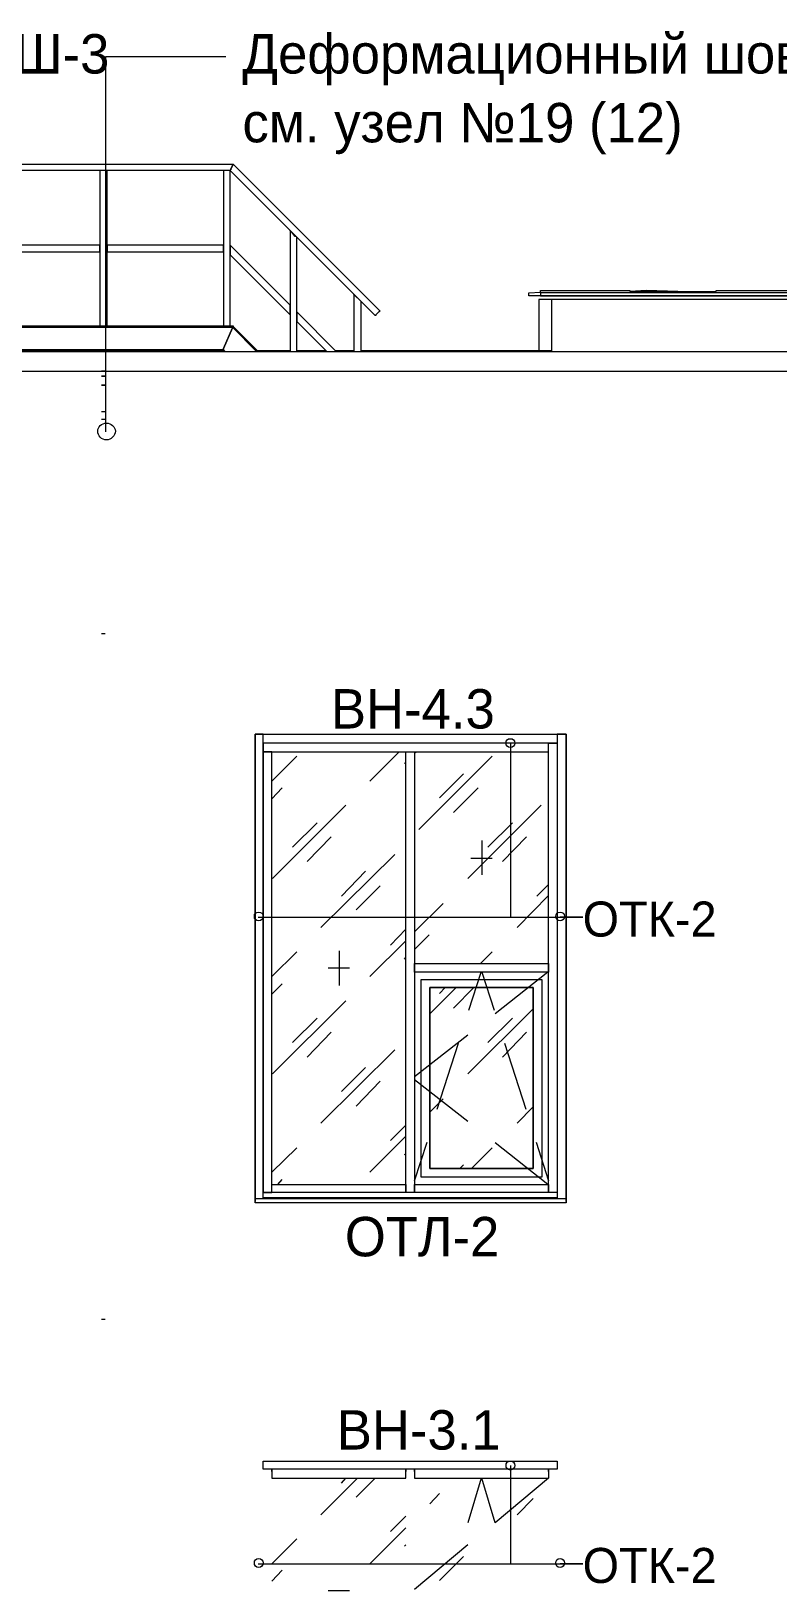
# Model space of a CAD drawing. Header units: millimetres. Extents: x 2294 to 908349, y -83289 to 219220.
# Drawn here: x 416032 to 420493, y -78043 to -68730 of the extents above; entities that cross this region are included whole.
import ezdxf

# ---------------------------------------------------------------- set-up
doc = ezdxf.new("R2010")
doc.units = ezdxf.units.MM
doc.layers.add('PDF _Геометрия', color=7, linetype='Continuous')
doc.layers.add('PDF _Текст', color=7, linetype='Continuous')

msp = doc.modelspace()

# ---------------------------------------------------------------- linework, layer by layer
at = {"layer": 'PDF _Геометрия', "lineweight": 9}
for points in [[(416478.1607614337, -71123.1944200676), (416478.1607614337, -68880.57689450867), (417195.0989176808, -68880.57689450867)], [(418091.2716131574, -70423.74256022647), (418091.2716131574, -70428.11413438711), (418086.9000389492, -70428.11413438711), (417221.3283624584, -69562.54245784879), (415708.7637156313, -69562.54245784879), (415704.3921415182, -69562.54245784879), (415704.3921415182, -69558.17088368721), (415704.3921415182, -69553.79930957407), (415691.2774190819, -69531.94143895805), (415691.2774190819, -69527.5698648449), (415691.2774190819, -69523.19829073083), (414812.5910202498, -70401.88468961045), (414816.9625943629, -70406.25626372453), (414834.4488908174, -70423.74256022647)], [(414816.9625943629, -70406.25626372453), (414834.4488908174, -70423.74256022647), (414838.8204649305, -70428.11413438711), (415708.7637156313, -69562.54245784879), (415704.3921415182, -69562.54245784879), (415704.3921415182, -69558.17088368721), (415704.3921415182, -69553.79930957407), (415691.2774190819, -69531.94143895805), (415691.2774190819, -69527.5698648449), (415691.2774190819, -69523.19829073083), (417238.8146590078, -69523.19829073083), (418117.50105784, -70401.88468961045), (418113.1294837268, -70401.88468961045), (418113.1294837268, -70406.25626372453), (418108.7579097068, -70406.25626372453), (418091.2716131574, -70423.74256022647), (418108.7579097068, -70406.25626372453)], [(416486.9039096599, -70493.68774623424), (416486.9039096599, -69562.54245784879), (416482.5323356418, -69562.54245784879), (416478.1607614337, -69562.54245784879), (416451.9313166561, -69562.54245784879), (416447.5597425429, -69562.54245784879), (416443.1881685229, -69562.54245784879), (416443.1881685229, -70493.68774623424)], [(417221.3283624584, -70493.68774623424), (417221.3283624584, -69562.54245784879), (417216.9567884384, -69562.54245784879), (417212.5852142302, -69562.54245784879), (417186.3557694545, -69562.54245784879), (417181.9841953414, -69562.54245784879), (417181.9841953414, -70493.68774623424)], [(417619.1416077474, -70642.3212664295), (417619.1416077474, -69960.35570309032), (417614.7700335393, -69955.98412897624), (417610.3984595193, -69955.98412897624), (417588.5405888567, -69929.75468424708), (417584.1690148385, -69929.75468424708), (417584.1690148385, -69925.38311013393), (417579.7974406304, -69921.01153597236), (417579.7974406304, -70642.3212664295)], [(418003.8401306951, -70642.3212664295), (418003.8401306951, -70345.05422599148), (417999.468556487, -70340.6826518774), (417995.0969823739, -70336.31107776426), (417968.8675375963, -70310.0816330351), (417964.4959635781, -70310.0816330351), (417964.4959635781, -70305.71005887352), (417960.124389465, -70301.33848476037), (417960.124389465, -70642.3212664295)], [(419074.875791003, -70292.59533653315), (419074.875791003, -70279.48061414436), (419608.2078340994, -70279.48061414436), (419608.2078340994, -70283.852188305), (420124.0535807414, -70283.852188305), (420124.0535807414, -70279.48061414436), (420639.8993273834, -70279.48061414436), (420639.8993273834, -70283.852188305), (421160.1166481385, -70283.852188305), (421160.1166481385, -70279.48061414436), (421689.0771171218, -70279.48061414436), (421689.0771171218, -70292.59533653315), (419074.875791003, -70292.59533653315), (419074.875791003, -70310.0816330351), (419004.9306049952, -70310.0816330351), (419004.9306049952, -70292.59533653315), (419074.875791003, -70288.22376237158)], [(421689.0771171218, -70292.59533653315), (421689.0771171218, -70310.0816330351), (419074.875791003, -70310.0816330351)], [(419074.875791003, -70301.33848476037), (419074.875791003, -70310.0816330351), (421689.0771171218, -70310.0816330351), (421689.0771171218, -70301.33848476037), (421890.1695267288, -70301.33848476037), (421689.0771171218, -70301.33848476037)], [(419608.2078340994, -70283.852188305), (419708.7540389961, -70279.48061414436), (419896.7317262636, -70283.852188305), (419708.7540389961, -70279.48061414436), (419608.2078340994, -70283.852188305), (420124.0535807414, -70283.852188305)], [(417855.2066104533, -70642.3212664295), (417619.1416077474, -70406.25626372453), (417619.1416077474, -70410.62783788517), (417619.1416077474, -70414.99941199925), (417619.1416077474, -70419.3709861124), (417619.1416077474, -70454.34357911628), (417619.1416077474, -70458.71515323035), (417619.1416077474, -70463.0867273435), (417798.376146785, -70642.3212664295)], [(420347.003861011, -70331.93950365018), (419066.1326427748, -70331.93950365018), (419066.1326427748, -70637.94969231635)], [(421627.8750793403, -70642.3212664295), (421627.8750793403, -70331.93950365018), (419140.4494028958, -70331.93950365018), (419140.4494028958, -70642.3212664295)], [(415542.6438988382, -70642.3212664295), (415691.2774190819, -70493.68774623424), (415691.2774190819, -70498.05932034738), (415691.2774190819, -70493.68774623424), (417238.8146590078, -70493.68774623424), (417238.8146590078, -70498.05932034738), (417234.4430847997, -70498.05932034738), (417234.4430847997, -70502.43089446146), (417181.9841953414, -70624.83496992756), (417181.9841953414, -70629.20654404163), (417181.9841953414, -70633.57811820228), (417177.6126213213, -70633.57811820228), (417177.6126213213, -70637.94969231635), (415748.1078827484, -70637.94969231635), (415748.1078827484, -70633.57811820228), (415748.1078827484, -70629.20654404163), (415743.7363086352, -70624.83496992756), (415695.64899329, -70502.43089446146), (415691.2774190819, -70502.43089446146), (415691.2774190819, -70498.05932034738), (417234.4430847997, -70498.05932034738), (417238.8146590078, -70498.05932034738), (417238.8146590078, -70493.68774623424), (417387.4481792497, -70642.3212664295)], [(416478.1607614337, -70493.68774623424), (416451.9313166561, -70493.68774623424)], [(417181.9841953414, -70642.3212664295), (417177.6126213213, -70637.94969231635), (417181.9841953414, -70633.57811820228), (417181.9841953414, -70629.20654404163), (417181.9841953414, -70624.83496992756), (417234.4430847997, -70502.43089446146), (417234.4430847997, -70498.05932034738), (417378.7050309284, -70642.3212664295)], [(417212.5852142302, -70493.68774623424), (417186.3557694545, -70493.68774623424)], [(417238.8146590078, -70493.68774623424), (417238.8146590078, -70493.68774623424)], [(411074.8951442698, -70672.92228532024), (411533.9104273403, -70642.3212664295), (411564.511446231, -70642.3212664295), (438458.4354562918, -70642.3212664295), (438489.0364751825, -70642.3212664295), (439109.8000007411, -70681.66543354746)], [(411542.6535754735, -70751.61061950773), (411564.511446231, -70755.98219366837), (411564.511446231, -70642.3212664295), (411564.511446231, -70760.35376778245), (438458.4354562918, -70760.35376778245), (438458.4354562918, -70642.3212664295), (438489.0364751825, -70646.69284054358)], [(417190.7273436626, -70642.3212664295), (417181.9841953414, -70633.57811820228), (415748.1078827484, -70633.57811820228), (415734.9931604071, -70642.3212664295)], [(417186.3557694545, -70637.94969231635), (417181.9841953414, -70637.94969231635)], [(417378.7050309284, -70637.94969231635), (417374.3334569102, -70637.94969231635)], [(417579.7974406304, -70637.94969231635), (417383.0766050415, -70637.94969231635)], [(417794.0045727668, -70637.94969231635), (417619.1416077474, -70637.94969231635)], [(417964.4959635781, -70637.94969231635), (417850.8350362452, -70637.94969231635)], [(419140.4494028958, -70637.94969231635), (418003.8401306951, -70637.94969231635)], [(416451.9313166561, -71000.7903446015), (416473.7891872237, -71000.7903446015)], [(416473.7891872237, -71048.87765994668), (416451.9313166561, -71048.87765994668)], [(416473.7891872237, -72329.74887827598), (416451.9313166561, -72329.74887827598)], [(418895.6412519636, -72981.11342272535), (418895.6412519636, -74021.54806418903), (419328.4270902565, -74021.54806418903), (419192.9082923559, -74021.54806418903)], [(417470.5080875037, -73208.43527715653), (417619.1416077474, -73059.80175696034)], [(418056.2990201535, -73208.43527715653), (418231.1619850798, -73033.57231218461)], [(418261.7630039686, -73103.51749819238), (418270.5061521968, -73094.77434991766)], [(418322.9650416551, -73042.31546041183), (418331.7081899764, -73033.57231218461)], [(418349.1944864308, -73496.95916931983), (418786.3518988388, -73059.80175696034)], [(418471.5985618988, -73308.98148200754), (418615.8605080275, -73164.71953592543)], [(417470.5080875037, -73313.35305612069), (417531.7101252852, -73247.77944427356)], [(418554.658470341, -73396.41296446975), (418703.2919903947, -73247.77944427356)], [(417474.8796617119, -73789.85463559814), (417912.0370741198, -73352.69722323865)], [(418642.0899527101, -73789.85463559814), (419079.2473652111, -73352.69722323865)], [(417592.9121629717, -73601.87694833148), (417741.5456833085, -73457.6150022028)], [(418760.1224540612, -73601.87694833148), (418908.7559743049, -73457.6150022028)], [(417680.3436454339, -73689.30843079463), (417824.6055915626, -73540.67491055187)], [(418725.1498611523, -73562.53278121445), (418725.1498611523, -73767.99676502962)], [(418847.5539365252, -73689.30843079463), (418991.8158825589, -73540.67491055187)], [(417763.4035538761, -74082.75010192301), (418204.9325403022, -73645.59268951602)], [(418659.5762492577, -73667.45056017861), (418786.3518988388, -73667.45056017861)], [(417885.8076293422, -73894.77241460979), (418030.0695754727, -73746.1388944136)], [(417973.2391118063, -73977.83232295793), (418117.50105784, -73833.57037687674)], [(419053.0179204335, -73894.77241460979), (419122.9631063482, -73824.82722864859)], [(418322.9650416551, -74108.97954665218), (418493.4564324664, -73938.4881558409)], [(418934.9854190806, -74082.75010192301), (419122.9631063482, -73890.40084049571)], [(417387.4481792497, -74021.54806418903), (419328.4270902565, -74021.54806418903)], [(418178.7030955264, -74187.66788088717), (418270.5061521968, -74091.49325015023)], [(418322.9650416551, -74213.89732566383), (418410.3965242123, -74126.46584320161)], [(417872.6929070028, -74222.64047389105), (417872.6929070028, -74428.10445770621)], [(418056.2990201535, -74375.64556824788), (418270.5061521968, -74161.438436158)], [(417470.5080875037, -74375.64556824788), (417619.1416077474, -74227.0120480042)], [(418261.7630039686, -74270.7277892828), (418270.5061521968, -74261.98464100808)], [(418716.406712831, -74296.95723401196), (418786.3518988388, -74227.0120480042)], [(417807.1192951081, -74323.18667874206), (417933.8949446874, -74323.18667874206)], [(418646.4615269182, -74576.73797790147), (418720.7782869441, -74349.41612351779)], [(418725.1498611523, -74349.41612351779), (418799.4666211801, -74576.73797790147)], [(419118.5915323282, -74349.41612351779), (418803.8381953882, -74598.59584856499)], [(417470.5080875037, -74480.56334721204), (417531.7101252852, -74419.3613094315)], [(418414.7680982305, -74598.59584856499), (418572.1447667023, -74441.21918009408)], [(418471.5985618988, -74476.19177309796), (418506.5711548077, -74441.21918009408)], [(418554.658470341, -74563.6232555611), (418677.062545714, -74441.21918009408)], [(417474.8796617119, -74957.06492668856), (417912.0370741198, -74519.90751432907)], [(418642.0899527101, -74957.06492668856), (419031.160049676, -74567.99482967425)], [(417592.9121629717, -74769.08723937534), (417741.5456833085, -74624.82529329415)], [(418760.1224540612, -74769.08723937534), (418908.7559743049, -74624.82529329415)], [(417680.3436454339, -74856.51872183848), (417824.6055915626, -74707.88520164229)], [(418642.0899527101, -74725.37149814423), (418322.9650416551, -74974.5512231905)], [(418458.4838395575, -75166.9004846178), (418585.2594890418, -74773.45881348941)], [(418847.5539365252, -74856.51872183848), (418991.8158825589, -74707.88520164229)], [(418860.6686588647, -74773.45881348941), (418987.4443085408, -75166.9004846178)], [(417763.4035538761, -75249.96039301343), (418204.9325403022, -74812.80298060738)], [(417885.8076293422, -75061.98270565365), (418030.0695754727, -74917.72075957153)], [(417973.2391118063, -75149.41418816335), (418117.50105784, -75000.7806679206)], [(418642.0899527101, -75241.21724478621), (418322.9650416551, -74992.03751969244)], [(418414.7680982305, -75184.38678116724), (418493.4564324664, -75105.69844693225)], [(418934.9854190806, -75249.96039301343), (419031.160049676, -75153.7857622765)], [(418056.2990201535, -75542.8558593383), (418270.5061521968, -75328.64872724935)], [(418178.7030955264, -75354.87817197852), (418270.5061521968, -75263.07511535473)], [(417470.5080875037, -75542.8558593383), (417619.1416077474, -75398.59391320962)], [(418261.7630039686, -75437.93808032665), (418270.5061521968, -75433.56650621351)], [(418322.9650416551, -75595.31474879757), (418397.281801871, -75363.62132020574)], [(418663.9478232777, -75520.99798867572), (418786.3518988388, -75398.59391320962)], [(419118.5915323282, -75617.17261941265), (418803.8381953882, -75367.99289436638)], [(419048.6463462254, -75363.62132020574), (419122.9631063482, -75595.31474879757)], [(418594.0026374599, -75520.99798867572), (418615.8605080275, -75499.1401180597)], [(417505.4806806026, -75617.17261941265), (417531.7101252852, -75586.57160052285)], [(419227.8808852648, -75695.86095364764), (419227.8808852648, -75700.23252776172), (419227.8808852648, -75726.46197253838), (417369.9618827002, -75726.46197253838), (417369.9618827002, -75700.23252776172), (417369.9618827002, -75695.86095364764)], [(417369.9618827002, -75700.23252776172), (419227.8808852648, -75700.23252776172)], [(419175.4219958065, -75665.25993475784), (417418.0491980454, -75665.25993475784)], [(419175.4219958065, -75695.86095364764), (417418.0491980454, -75695.86095364764), (419175.4219958065, -75695.86095364764)], [(418296.7355968794, -75695.86095364764), (418296.7355968794, -75695.86095364764)], [(417369.9618827002, -75722.09039837681), (417369.9618827002, -75717.71882426366)], [(419227.8808852648, -75717.71882426366), (419227.8808852648, -75722.09039837681)], [(416451.9313166561, -76421.54225821886), (416473.7891872237, -76421.54225821886)], [(418895.6412519636, -77295.85708298441), (418895.6412519636, -77881.64801558759), (419328.4270902565, -77881.64801558759), (419192.9082923559, -77881.64801558759)], [(417470.5080875037, -77330.82967594173), (417470.5080875037, -77317.71495360043), (417470.5080875037, -77370.17384305876), (418270.5061521968, -77370.17384305876), (418270.5061521968, -77317.71495360043), (418270.5061521968, -77330.82967594173)], [(418270.5061521968, -77317.71495360043), (417470.5080875037, -77317.71495360043)], [(417763.4035538761, -77588.75254930928), (417981.9822600326, -77370.17384305876)], [(417885.8076293422, -77400.7748619495), (417912.0370741198, -77370.17384305876)], [(417973.2391118063, -77483.83477029763), (418086.9000389492, -77370.17384305876)], [(418322.9650416551, -77330.82967594173), (418322.9650416551, -77317.71495360043), (418322.9650416551, -77370.17384305876), (419122.9631063482, -77370.17384305876), (418803.8381953882, -77636.83986465447), (418725.1498611523, -77370.17384305876)], [(419122.9631063482, -77317.71495360043), (418322.9650416551, -77317.71495360043)], [(418720.7782869441, -77370.17384305876), (418642.0899527101, -77636.83986465447)], [(419122.9631063482, -77330.82967594173), (419122.9631063482, -77317.71495360043), (419122.9631063482, -77370.17384305876)], [(418414.7680982305, -77523.17893741559), (418471.5985618988, -77461.97689968254)], [(418934.9854190806, -77588.75254930928), (419031.160049676, -77492.57791857235)], [(418056.2990201535, -77881.64801558759), (418270.5061521968, -77667.4408835452)], [(418178.7030955264, -77689.2987541128), (418270.5061521968, -77597.49569753744)], [(417470.5080875037, -77881.64801558759), (417619.1416077474, -77733.0144953914)], [(418261.7630039686, -77776.73023657594), (418270.5061521968, -77767.98708834779)], [(418642.0899527101, -77767.98708834779), (418322.9650416551, -78034.6531099435)], [(418471.5985618988, -77982.19422043767), (418615.8605080275, -77837.93227435555)], [(417387.4481792497, -77881.64801558759), (419328.4270902565, -77881.64801558759)], [(417470.5080875037, -77986.56579455175), (417531.7101252852, -77920.99218270462)], [(417933.8949446874, -78043.39625817072), (417807.1192951081, -78043.39625817072)]]:
    msp.add_lwpolyline(points, dxfattribs=at)
for points in [[(417238.8146590078, -69523.19829073083), (417238.8146590078, -69527.5698648449), (417234.4430847997, -69527.5698648449), (417234.4430847997, -69531.94143895805), (417225.6999365715, -69553.79930957407), (417225.6999365715, -69558.17088368721), (417221.3283624584, -69558.17088368721), (417221.3283624584, -69562.54245784879), (417221.3283624584, -69558.17088368721), (417225.6999365715, -69558.17088368721), (417225.6999365715, -69553.79930957407), (417234.4430847997, -69531.94143895805), (417234.4430847997, -69527.5698648449), (417238.8146590078, -69527.5698648449)], [(416443.1881685229, -70047.78718560003), (416443.1881685229, -70043.41561143938), (416443.1881685229, -70039.04403732531), (416443.1881685229, -70017.18616671022), (416443.1881685229, -70012.81459259614), (416443.1881685229, -70008.44301848207), (415748.1078827484, -70008.44301848207), (415748.1078827484, -70012.81459259614), (415748.1078827484, -70017.18616671022), (415748.1078827484, -70039.04403732531), (415748.1078827484, -70043.41561143938), (415748.1078827484, -70047.78718560003)], [(417181.9841953414, -70047.78718560003), (417181.9841953414, -70043.41561143938), (417181.9841953414, -70039.04403732531), (417181.9841953414, -70017.18616671022), (417181.9841953414, -70012.81459259614), (417181.9841953414, -70008.44301848207), (416486.9039096599, -70008.44301848207), (416486.9039096599, -70012.81459259614), (416486.9039096599, -70017.18616671022), (416486.9039096599, -70039.04403732531), (416486.9039096599, -70043.41561143938), (416486.9039096599, -70047.78718560003)], [(417579.7974406304, -70423.74256022647), (417579.7974406304, -70419.3709861124), (417579.7974406304, -70414.99941199925), (417579.7974406304, -70410.62783788517), (417579.7974406304, -70375.65524488129), (417579.7974406304, -70371.28367076814), (417579.7974406304, -70366.91209660657), (417221.3283624584, -70008.44301848207), (417221.3283624584, -70012.81459259614), (417221.3283624584, -70017.18616671022), (417221.3283624584, -70052.1587597141), (417221.3283624584, -70056.53033382725), (417221.3283624584, -70060.90190798789), (417221.3283624584, -70065.27348205447)], [(417238.8146590078, -70489.3161720736), (417238.8146590078, -70493.68774623424), (415691.2774190819, -70493.68774623424), (415691.2774190819, -70489.3161720736)], [(416473.7891872237, -70760.35376778245), (416451.9313166561, -70760.35376778245)], [(416451.9313166561, -70790.95478662569), (416473.7891872237, -70790.95478662569)], [(416451.9313166561, -70843.41367613152), (416473.7891872237, -70843.41367613152)], [(417369.9618827002, -73007.34286745451), (417369.9618827002, -74323.18667874206), (417369.9618827002, -75639.03049002867), (417369.9618827002, -75717.71882426366), (417369.9618827002, -72928.65453321952), (419227.8808852648, -72928.65453321952), (419227.8808852648, -75717.71882426366), (419227.8808852648, -75639.03049002867), (419227.8808852648, -74323.18667874206), (419227.8808852648, -73007.34286745451), (419227.8808852648, -72928.65453321952), (419175.4219958065, -72928.65453321952), (419175.4219958065, -73007.34286745451), (419175.4219958065, -74323.18667874206), (419175.4219958065, -75639.03049002867), (419175.4219958065, -75695.86095364764), (417418.0491980454, -75695.86095364764), (417418.0491980454, -75639.03049002867), (417418.0491980454, -74323.18667874206), (417418.0491980454, -75665.25993475784), (417470.5080875037, -75665.25993475784), (417470.5080875037, -74323.18667874206), (417470.5080875037, -73033.57231218461), (417418.0491980454, -73033.57231218461), (417418.0491980454, -74323.18667874206), (417418.0491980454, -73007.34286745451), (417418.0491980454, -72928.65453321952), (417369.9618827002, -72928.65453321952)], [(418296.7355968794, -72981.11342272535), (417418.0491980454, -72981.11342272535), (417418.0491980454, -73033.57231218461), (418296.7355968794, -73033.57231218461), (419122.9631063482, -73033.57231218461), (419122.9631063482, -72981.11342272535), (418296.7355968794, -72981.11342272535), (417444.278642728, -72981.11342272535), (417418.0491980454, -72981.11342272535), (417418.0491980454, -72928.65453321952), (417444.278642728, -72928.65453321952), (418296.7355968794, -72928.65453321952), (419149.1925510289, -72928.65453321952), (419175.4219958065, -72928.65453321952), (419175.4219958065, -72981.11342272535), (419149.1925510289, -72981.11342272535)], [(419122.9631063482, -73007.34286745451), (419122.9631063482, -72981.11342272535), (419175.4219958065, -72981.11342272535), (419175.4219958065, -73007.34286745451), (419175.4219958065, -74323.18667874206), (419175.4219958065, -75665.25993475784), (419122.9631063482, -75665.25993475784), (419122.9631063482, -74323.18667874206)], [(418322.9650416551, -75665.25993475784), (418270.5061521968, -75665.25993475784), (417470.5080875037, -75665.25993475784), (417470.5080875037, -75617.17261941265), (418270.5061521968, -75617.17261941265), (418270.5061521968, -75665.25993475784), (418270.5061521968, -74323.18667874206), (418270.5061521968, -73033.57231218461), (418322.9650416551, -73033.57231218461), (418322.9650416551, -74323.18667874206)], [(419122.9631063482, -74349.41612351779), (418322.9650416551, -74349.41612351779), (418322.9650416551, -74296.95723401196), (419122.9631063482, -74296.95723401196)], [(418362.3092087721, -74393.13186470233), (419083.6189392293, -74393.13186470233), (419083.6189392293, -75573.45687813405), (418362.3092087721, -75573.45687813405)], [(419083.6189392293, -74393.13186470233), (419083.6189392293, -75573.45687813405), (418362.3092087721, -75573.45687813405), (418362.3092087721, -74393.13186470233)], [(419031.160049676, -74441.21918009408), (418414.7680982305, -74441.21918009408), (418414.7680982305, -75520.99798867572), (419031.160049676, -75520.99798867572)], [(418414.7680982305, -75520.99798867572), (418414.7680982305, -74441.21918009408), (419031.160049676, -74441.21918009408), (419031.160049676, -75520.99798867572)], [(419122.9631063482, -75665.25993475784), (418322.9650416551, -75665.25993475784), (418322.9650416551, -75617.17261941265), (419122.9631063482, -75617.17261941265)], [(418296.7355968794, -77269.62763825525), (419175.4219958065, -77269.62763825525), (419175.4219958065, -77317.71495360043), (418296.7355968794, -77317.71495360043), (417418.0491980454, -77317.71495360043), (417418.0491980454, -77269.62763825525)]]:
    msp.add_lwpolyline(points, close=True, dxfattribs=at)
for points in [[(416430.0734460885, -71118.82284595445), (416430.0734460885, -71092.59340117779), (416451.9313166561, -71070.73553056177), (416482.5323356418, -71070.73553056177)], [(416430.0734460885, -71118.82284595445), (416430.0734460885, -71092.59340117779), (416451.9313166561, -71070.73553056177), (416482.5323356418, -71070.73553056177)], [(416482.5323356418, -71171.28173541278), (416451.9313166561, -71171.28173541278), (416430.0734460885, -71145.05229068361), (416430.0734460885, -71118.82284595445)], [(416482.5323356418, -71171.28173541278), (416451.9313166561, -71171.28173541278), (416430.0734460885, -71145.05229068361), (416430.0734460885, -71118.82284595445)], [(416482.5323356418, -71070.73553056177), (416508.7617803225, -71070.73553056177), (416534.9912251001, -71092.59340117779), (416534.9912251001, -71118.82284595445)], [(416482.5323356418, -71070.73553056177), (416508.7617803225, -71070.73553056177), (416534.9912251001, -71092.59340117779), (416534.9912251001, -71118.82284595445)], [(416534.9912251001, -71118.82284595445), (416534.9912251001, -71145.05229068361), (416508.7617803225, -71171.28173541278), (416482.5323356418, -71171.28173541278)], [(416534.9912251001, -71118.82284595445), (416534.9912251001, -71145.05229068361), (416508.7617803225, -71171.28173541278), (416482.5323356418, -71171.28173541278)], [(418869.4118072828, -72981.11342272535), (418869.4118072828, -72963.62712617684), (418878.1549554141, -72954.88397794869), (418895.6412519636, -72954.88397794869)], [(418869.4118072828, -72981.11342272535), (418869.4118072828, -72963.62712617684), (418878.1549554141, -72954.88397794869), (418895.6412519636, -72954.88397794869)], [(418895.6412519636, -73007.34286745451), (418878.1549554141, -73007.34286745451), (418869.4118072828, -72994.22814506665), (418869.4118072828, -72981.11342272535)], [(418895.6412519636, -73007.34286745451), (418878.1549554141, -73007.34286745451), (418869.4118072828, -72994.22814506665), (418869.4118072828, -72981.11342272535)], [(418895.6412519636, -72954.88397794869), (418908.7559743049, -72954.88397794869), (418921.8706967412, -72963.62712617684), (418921.8706967412, -72981.11342272535)], [(418895.6412519636, -72954.88397794869), (418908.7559743049, -72954.88397794869), (418921.8706967412, -72963.62712617684), (418921.8706967412, -72981.11342272535)], [(418921.8706967412, -72981.11342272535), (418921.8706967412, -72994.22814506665), (418908.7559743049, -73007.34286745451), (418895.6412519636, -73007.34286745451)], [(418921.8706967412, -72981.11342272535), (418921.8706967412, -72994.22814506665), (418908.7559743049, -73007.34286745451), (418895.6412519636, -73007.34286745451)], [(417365.5903084921, -74017.17649007589), (417365.5903084921, -73999.69019357394), (417374.3334569102, -73990.94704534672), (417391.8197532697, -73990.94704534672)], [(417365.5903084921, -74017.17649007589), (417365.5903084921, -73999.69019357394), (417374.3334569102, -73990.94704534672), (417391.8197532697, -73990.94704534672)], [(417391.8197532697, -74043.40593480505), (417374.3334569102, -74043.40593480505), (417365.5903084921, -74030.29121241719), (417365.5903084921, -74017.17649007589)], [(417391.8197532697, -74043.40593480505), (417374.3334569102, -74043.40593480505), (417365.5903084921, -74030.29121241719), (417365.5903084921, -74017.17649007589)], [(417391.8197532697, -73990.94704534672), (417404.934475611, -73990.94704534672), (417418.0491980454, -73999.69019357394), (417418.0491980454, -74017.17649007589)], [(417391.8197532697, -73990.94704534672), (417404.934475611, -73990.94704534672), (417418.0491980454, -73999.69019357394), (417418.0491980454, -74017.17649007589)], [(417418.0491980454, -74017.17649007589), (417418.0491980454, -74030.29121241719), (417404.934475611, -74043.40593480505), (417391.8197532697, -74043.40593480505)], [(417418.0491980454, -74017.17649007589), (417418.0491980454, -74030.29121241719), (417404.934475611, -74043.40593480505), (417391.8197532697, -74043.40593480505)], [(419166.6788475784, -74017.17649007589), (419166.6788475784, -73999.69019357394), (419175.4219958065, -73990.94704534672), (419192.9082923559, -73990.94704534672)], [(419166.6788475784, -74017.17649007589), (419166.6788475784, -73999.69019357394), (419175.4219958065, -73990.94704534672), (419192.9082923559, -73990.94704534672)], [(419192.9082923559, -74043.40593480505), (419175.4219958065, -74043.40593480505), (419166.6788475784, -74030.29121241719), (419166.6788475784, -74017.17649007589)], [(419192.9082923559, -74043.40593480505), (419175.4219958065, -74043.40593480505), (419166.6788475784, -74030.29121241719), (419166.6788475784, -74017.17649007589)], [(419192.9082923559, -73990.94704534672), (419206.0230146954, -73990.94704534672), (419219.1377371317, -73999.69019357394), (419219.1377371317, -74017.17649007589)], [(419192.9082923559, -73990.94704534672), (419206.0230146954, -73990.94704534672), (419219.1377371317, -73999.69019357394), (419219.1377371317, -74017.17649007589)], [(419219.1377371317, -74017.17649007589), (419219.1377371317, -74030.29121241719), (419206.0230146954, -74043.40593480505), (419192.9082923559, -74043.40593480505)], [(419219.1377371317, -74017.17649007589), (419219.1377371317, -74030.29121241719), (419206.0230146954, -74043.40593480505), (419192.9082923559, -74043.40593480505)], [(418869.4118072828, -77295.85708298441), (418869.4118072828, -77278.37078648247), (418878.1549554141, -77269.62763825525), (418895.6412519636, -77269.62763825525)], [(418869.4118072828, -77295.85708298441), (418869.4118072828, -77278.37078648247), (418878.1549554141, -77269.62763825525), (418895.6412519636, -77269.62763825525)], [(418895.6412519636, -77322.0865277145), (418878.1549554141, -77322.0865277145), (418869.4118072828, -77308.9718053732), (418869.4118072828, -77295.85708298441)], [(418895.6412519636, -77322.0865277145), (418878.1549554141, -77322.0865277145), (418869.4118072828, -77308.9718053732), (418869.4118072828, -77295.85708298441)], [(418895.6412519636, -77269.62763825525), (418908.7559743049, -77269.62763825525), (418921.8706967412, -77278.37078648247), (418921.8706967412, -77295.85708298441)], [(418895.6412519636, -77269.62763825525), (418908.7559743049, -77269.62763825525), (418921.8706967412, -77278.37078648247), (418921.8706967412, -77295.85708298441)], [(418921.8706967412, -77295.85708298441), (418921.8706967412, -77308.9718053732), (418908.7559743049, -77322.0865277145), (418895.6412519636, -77322.0865277145)], [(418921.8706967412, -77295.85708298441), (418921.8706967412, -77308.9718053732), (418908.7559743049, -77322.0865277145), (418895.6412519636, -77322.0865277145)], [(417365.5903084921, -77877.27644147351), (417365.5903084921, -77859.79014497157), (417374.3334569102, -77851.04699674435), (417391.8197532697, -77851.04699674435)], [(417365.5903084921, -77877.27644147351), (417365.5903084921, -77859.79014497157), (417374.3334569102, -77851.04699674435), (417391.8197532697, -77851.04699674435)], [(417391.8197532697, -77851.04699674435), (417404.934475611, -77851.04699674435), (417418.0491980454, -77859.79014497157), (417418.0491980454, -77877.27644147351)], [(417391.8197532697, -77851.04699674435), (417404.934475611, -77851.04699674435), (417418.0491980454, -77859.79014497157), (417418.0491980454, -77877.27644147351)], [(419166.6788475784, -77877.27644147351), (419166.6788475784, -77859.79014497157), (419175.4219958065, -77851.04699674435), (419192.9082923559, -77851.04699674435)], [(419166.6788475784, -77877.27644147351), (419166.6788475784, -77859.79014497157), (419175.4219958065, -77851.04699674435), (419192.9082923559, -77851.04699674435)], [(419192.9082923559, -77851.04699674435), (419206.0230146954, -77851.04699674435), (419219.1377371317, -77859.79014497157), (419219.1377371317, -77877.27644147351)], [(419192.9082923559, -77851.04699674435), (419206.0230146954, -77851.04699674435), (419219.1377371317, -77859.79014497157), (419219.1377371317, -77877.27644147351)], [(417391.8197532697, -77903.50588620268), (417374.3334569102, -77903.50588620268), (417365.5903084921, -77890.39116386231), (417365.5903084921, -77877.27644147351)], [(417391.8197532697, -77903.50588620268), (417374.3334569102, -77903.50588620268), (417365.5903084921, -77890.39116386231), (417365.5903084921, -77877.27644147351)], [(417418.0491980454, -77877.27644147351), (417418.0491980454, -77890.39116386231), (417404.934475611, -77903.50588620268), (417391.8197532697, -77903.50588620268)], [(417418.0491980454, -77877.27644147351), (417418.0491980454, -77890.39116386231), (417404.934475611, -77903.50588620268), (417391.8197532697, -77903.50588620268)], [(419192.9082923559, -77903.50588620268), (419175.4219958065, -77903.50588620268), (419166.6788475784, -77890.39116386231), (419166.6788475784, -77877.27644147351)], [(419192.9082923559, -77903.50588620268), (419175.4219958065, -77903.50588620268), (419166.6788475784, -77890.39116386231), (419166.6788475784, -77877.27644147351)], [(419219.1377371317, -77877.27644147351), (419219.1377371317, -77890.39116386231), (419206.0230146954, -77903.50588620268), (419192.9082923559, -77903.50588620268)], [(419219.1377371317, -77877.27644147351), (419219.1377371317, -77890.39116386231), (419206.0230146954, -77903.50588620268), (419192.9082923559, -77903.50588620268)]]:
    msp.add_open_spline(points, degree=3, dxfattribs=at)

# ---------------------------------------------------------------- texts
at = {"layer": 'PDF _Текст', "attachment_point": 4, "style": ''}
for s, insert, char_height in [('Деформационный шов ДШ-3', (412280.2016929379, -68900.7949731918), 235.2868864584291), ('Деформационный шов ДШ-2', (417294.2874305109, -68900.7949731918), 235.2868864584291), ('см. узел №19 (12)', (417294.2874305109, -69311.71015599836), 235.2868864584291), ('ВН-4.3', (417823.1297788126, -72778.29478458967), 235.2868864584291), ('ОТК-2', (419327.0246512098, -74033.51270876545), 209.3022178996853), ('ОТЛ-2', (417906.2955787806, -75930.12829967216), 235.2868864584291), ('ВН-3.1', (417858.2068738388, -77084.19941048976), 235.2868864584291), ('ОТК-2', (419327.0246512098, -77893.53178228624), 209.3022178996853)]:
    msp.add_mtext(s, dxfattribs=dict(at, insert=insert, char_height=char_height))

doc.saveas('drawing.dxf')
